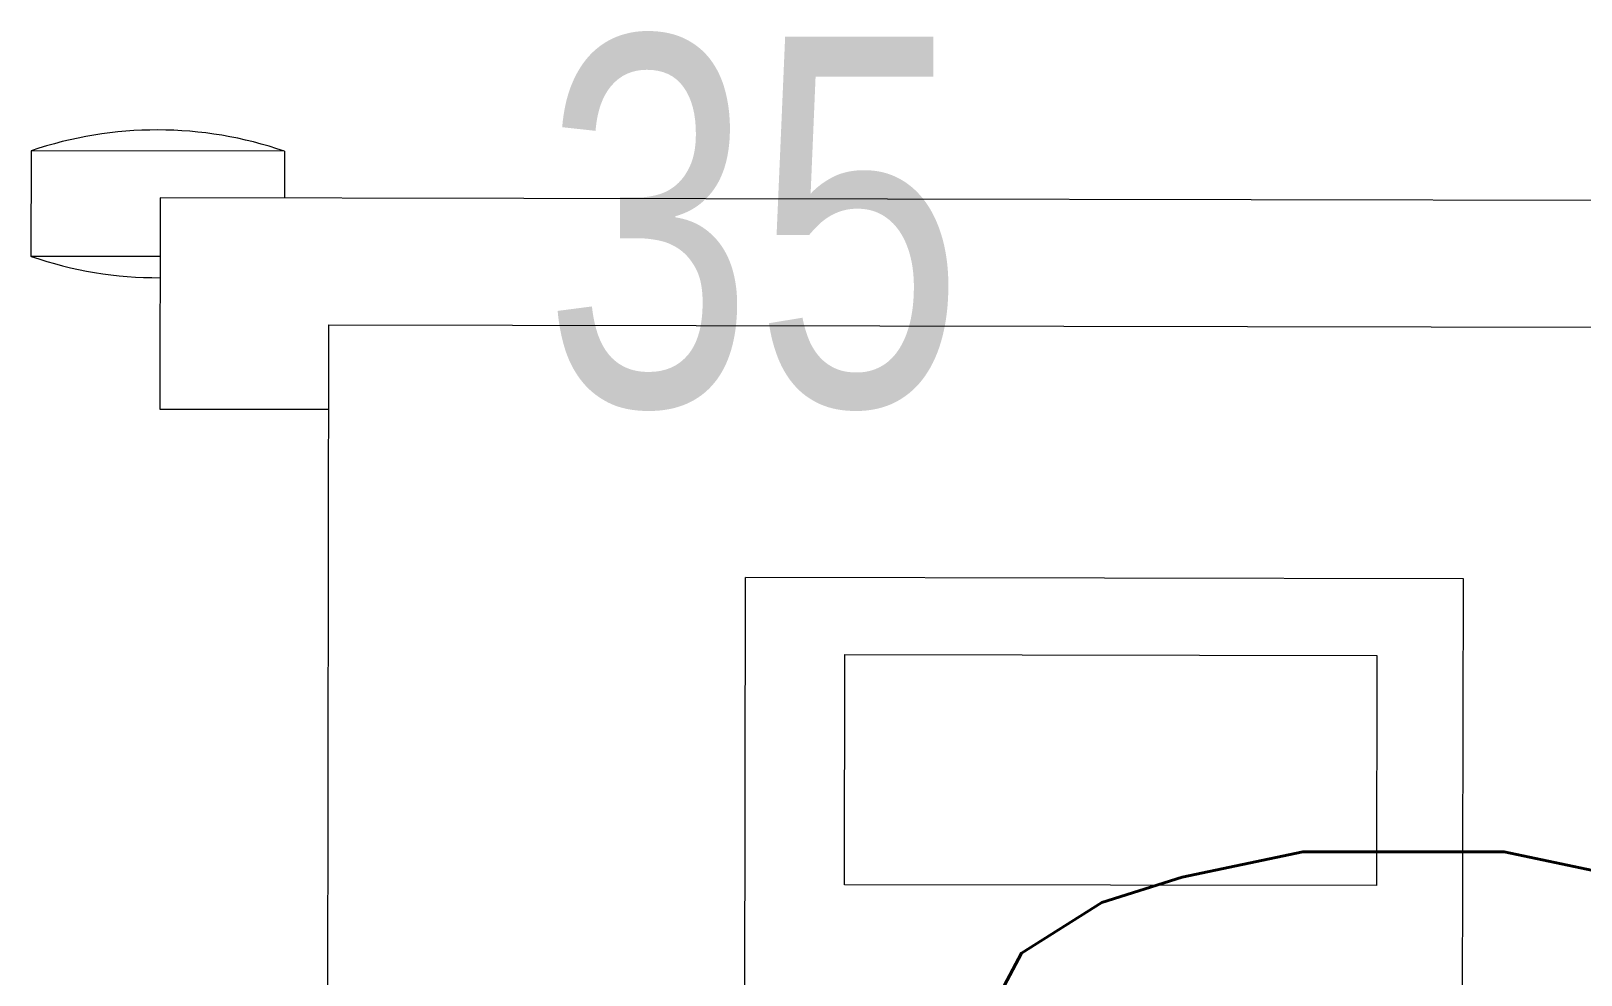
# Model space of a CAD drawing. Extents: x -560814 to 57327, y -29287 to 19916.
# Drawn here: x 37683.2 to 38050.3, y -12058.5 to -11834.9 of the extents above; entities that cross this region are included whole.
import ezdxf

# ---------------------------------------------------------------- set-up
doc = ezdxf.new("R2010")
doc.units = 0
doc.header["$LTSCALE"] = 0.25
doc.linetypes.add('DASHDOT', pattern=[25.4, 12.7, -6.35, 0, -6.35])
for name, color, linetype, lineweight in [('01-First Floor$0$72_EGR_EQP_TAG', 142, 'Continuous', 5), ('01-First Floor$0$LOADING', 253, 'Continuous', 5), ('01-First Floor$0$TME-MEDICAL EQUIPMENT', 42, 'Continuous', 13), ('E-LITE-CLNG-CNDT', 6, 'DASHDOT', 35), ('T-DATA-DEVC-TYPE', 2, 'Continuous', 25), ('T-DATA-WALL @ 100', 33, 'Continuous', 35)]:
    doc.layers.add(name, color=color, linetype=linetype, lineweight=lineweight)
doc.styles.add('01-First Floor$0$X3G_ENTITY_257CFD', font='swisscl.ttf', dxfattribs={"height": 200})
doc.styles.add('DC_SIMPLEX', font='SIMPLEX.shx', dxfattribs={"width": 0.7})

# ---------------------------------------------------------------- blocks, each defined once
blk = doc.blocks.new('*U71')
at = {"layer": 'T-DATA-DEVC-TYPE', "style": 'DC_SIMPLEX', "width": 0.7, "flags": 8}
blk.add_attdef('DC_TYPE', (2.6822, 5.6339), '', height=2, rotation=360, dxfattribs=at)
blk = doc.blocks.new('01-First Floor$0$workstation')
at = {"layer": '01-First Floor$0$LOADING'}
for p, q in [((2854.35, -994.87, 0), (2854.249, -1055.87, 0)), ((2827.457, -1004.855, 0), (2827.383, -1049.855, 0)), ((2844.457, -1004.883, 0), (2844.383, -1049.883, 0)), ((2829.429, -1048.04, 0), (2829.438, -1042.588, 0)), ((2829.438, -1042.588, 0), (2842.037, -1042.609, 0)), ((2842.037, -1042.609, 0), (2842.028, -1048.061, 0)), ((2842.028, -1048.061, 0), (2829.429, -1048.04, 0)), ((2827.383, -1049.855, 0), (2844.383, -1049.883, 0)), ((2858.252, -1053.877, 0), (2854.252, -1053.87, 0)), ((2858.244, -1058.877, 0), (2858.252, -1053.877, 0)), ((2854.249, -1055.87, 0), (2804.249, -1055.787, 0)), ((2858.246, -1057.488, 0), (2861.304, -1057.493, 0)), ((2861.3, -1059.993, 0), (2861.304, -1057.493, 0)), ((2800.244, -1058.781, 0), (2858.244, -1058.877, 0)), ((2855.3, -1059.983, 0), (2855.301, -1058.872, 0)), ((2855.3, -1059.983, 0), (2861.3, -1059.993, 0))]:
    blk.add_line(p, q, dxfattribs=at)
for centre, start, end in [((2858.289, -1066.238, 0), 70.9805, 90.2617), ((2858.314, -1051.238, 0), 250.9805, 288.8298)]:
    blk.add_arc(centre, 9.25, start, end, dxfattribs=at)
blk = doc.blocks.new('01-First Floor')
at = {"layer": '01-First Floor$0$TME-MEDICAL EQUIPMENT', "xscale": 10, "yscale": 10, "zscale": 10, "rotation": 180}
blk.add_blockref('01-First Floor$0$workstation', (66296.22, -22463.23, -0.1), dxfattribs=at)
at = {"layer": '01-First Floor$0$72_EGR_EQP_TAG', "insert": (37854.36, -11836.22, -0.1), "char_height": 87.473, "attachment_point": 2, "style": '01-First Floor$0$X3G_ENTITY_257CFD'}
blk.add_mtext('35', dxfattribs=at)

msp = doc.modelspace()

# ---------------------------------------------------------------- block references
at = {"layer": 'E-LITE-CLNG-CNDT'}
msp.add_blockref('01-First Floor', (0, 0), dxfattribs=at)
at = {"layer": 'T-DATA-WALL @ 100'}
ref = msp.add_blockref('*U71', (38476, -12238.62), dxfattribs=dict(at, xscale=-100, yscale=100, zscale=100, rotation=90))
ref.add_attrib('DC_TYPE', 'D', (38108.21, -12137.36, 0), dxfattribs={"layer": 'T-DATA-DEVC-TYPE', "height": 200, "rotation": 90, "style": 'DC_SIMPLEX', "width": 0.7, "flags": 8})

doc.saveas('drawing.dxf')
